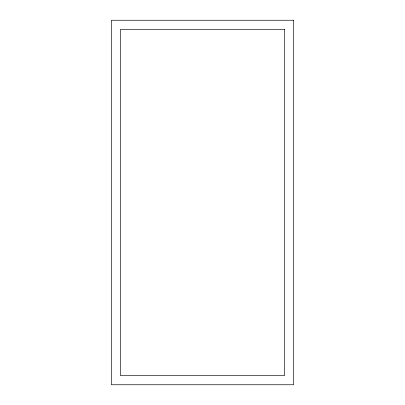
<?xml version="1.0" encoding="UTF-8"?>
<svg xmlns="http://www.w3.org/2000/svg" width="405" height="405" viewBox="0 0 405 405"><rect width="100%" height="100%" fill="white"/><g stroke="black" fill="none" stroke-linecap="round" stroke-linejoin="round"><path stroke-width="0.61" d="M293.625 20.25L111.375 20.25L111.375 384.75L293.625 384.75L293.625 20.25M284.523 29.352L120.477 29.352L120.477 375.648L284.523 375.648L284.523 29.352"/></g></svg>
